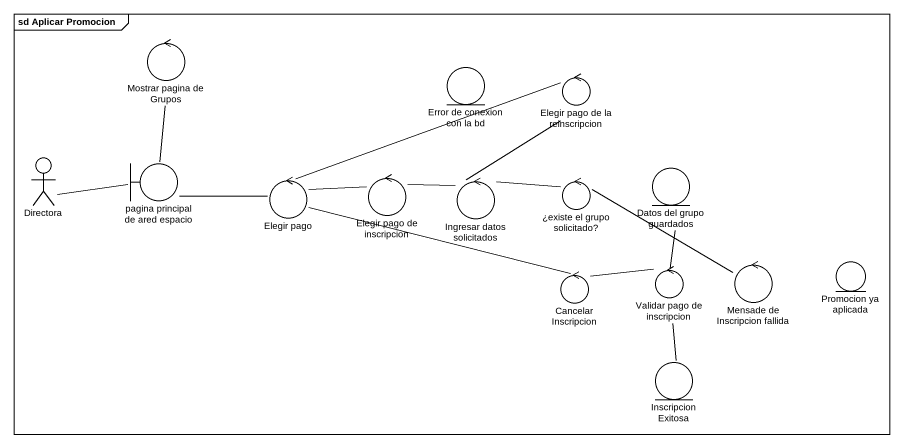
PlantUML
@startuml
mainframe sd Aplicar Promocion
control "Mostrar pagina de Grupos" as Mostrar_pagina_de_Grupos
entity "Error de conexion con la bd" as Error_de_conexion_con_la_bd
control "Elegir pago de la reinscripcion" as Elegir_pago_de_la
actor Directora
boundary "pagina principal de ared espacio" as pagina_principal_de_ared
control "Elegir pago de inscripcion" as Elegir_pago_de_inscripcion
entity "Datos del grupo guardados" as Datos_del_grupo_guardados
control "Elegir pago" as Elegir_pago
control "Ingresar datos solicitados" as Ingresar_datos_solicitados
control "¿existe el grupo solicitado?" as existe_el_grupo_solicitado
control "Cancelar Inscripcion" as Cancelar_Inscripcion
control "Validar pago de inscripcion" as Validar_pago_de_inscripcion
control "Mensade de Inscripcion fallida" as Mensade_de_Inscripcion
entity "Promocion ya aplicada" as Promocion_ya_aplicada
entity "Inscripcion Exitosa" as Inscripcion_Exitosa
Mostrar_pagina_de_Grupos -- pagina_principal_de_ared
Elegir_pago_de_la -- Ingresar_datos_solicitados
Directora -right- pagina_principal_de_ared
pagina_principal_de_ared -right- Elegir_pago
Elegir_pago_de_inscripcion -right- Ingresar_datos_solicitados
Datos_del_grupo_guardados -- Validar_pago_de_inscripcion
Elegir_pago -right- Elegir_pago_de_la
Elegir_pago -right- Elegir_pago_de_inscripcion
Ingresar_datos_solicitados -right- existe_el_grupo_solicitado
existe_el_grupo_solicitado -right- Mensade_de_Inscripcion
Cancelar_Inscripcion -left- Elegir_pago
Validar_pago_de_inscripcion -left- Cancelar_Inscripcion
Validar_pago_de_inscripcion -- Inscripcion_Exitosa
@enduml
